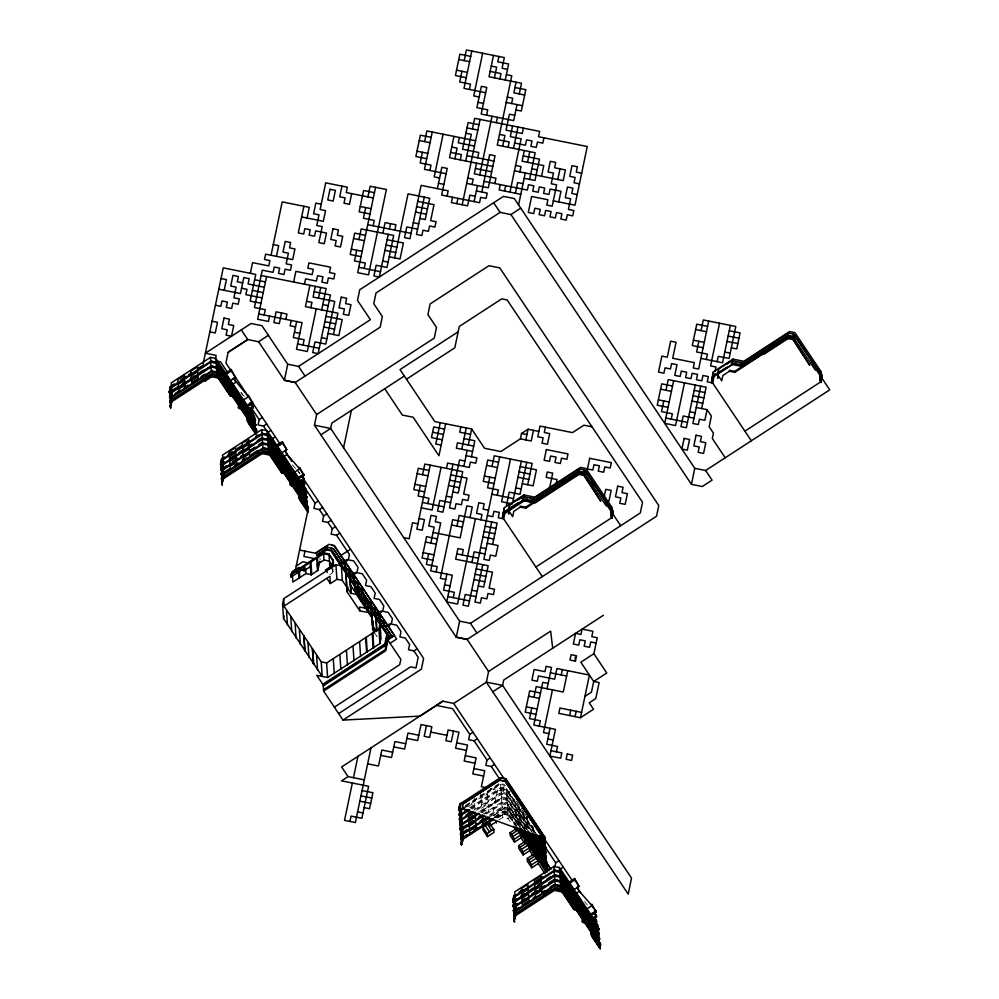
<?xml version="1.0" encoding="UTF-8"?>
<svg xmlns="http://www.w3.org/2000/svg" width="999" height="999" viewBox="0 0 999 999"><rect width="100%" height="100%" fill="white"/><g stroke="black" fill="none" stroke-linecap="round" stroke-linejoin="round"><path stroke-width="0.75" stroke-dasharray="5 3.75" d="M329.995 574.6L332.605 572.902L333.728 567.569M497.614 789.997L493.144 811.338L498.563 812.424M503.034 791.083L504.145 785.751L502.435 783.179M465.434 805.456L499.45 783.353M465.247 806.543L500.524 783.616L504.582 784.427M465.497 806.43L500.811 783.466L500.749 782.504M463.998 808.353L500.586 784.577L505.993 785.676M467.982 806.78L474.525 802.534L474.712 805.431M469.68 807.741L501.073 787.337L506.493 788.436L535.414 831.655M470.791 807.979L501.136 788.311L506.555 789.397L535.476 832.617M470.854 808.953L500.911 789.422L506.318 790.509L534.69 832.904M472.227 809.065L474.837 807.367L475.037 810.276L501.461 793.144L506.88 794.23L531.543 831.106M473.926 810.027L501.398 792.182L506.805 793.268L532.33 831.405M476.398 810.389L501.223 794.255L506.643 795.341L529.845 830.032M490.234 788.511L508.441 792.182L511.713 790.059M479.483 811.475L501.723 797.015L507.13 798.101L527.547 828.621M528.384 831.33L506.905 799.212L501.486 798.126L481.893 810.863L481.693 807.966L488.224 803.72L488.424 806.618M480.844 811.588L501.785 797.989L507.192 799.075L527.609 829.582M480.644 812.674L501.548 799.1L506.968 800.187L526.735 829.732M482.017 812.799L488.548 808.553L488.736 811.45M482.417 814.61L502.035 801.86L507.455 802.946L525.312 829.645M484.827 813.998L502.097 802.821L507.517 803.908L524.525 829.332M486.188 814.123L501.873 803.933L507.28 805.019L521.903 826.86M489.273 815.196L502.36 806.692L507.779 807.779L520.529 826.847M490.372 815.446L502.422 807.654L510.514 809.265L525.549 831.755M489.123 817.257L502.185 808.765L507.604 809.864L520.504 829.133M505.069 807.729L492.032 816.67L505.069 807.729L510.514 809.265M494.83 816.633L502.684 811.525L508.091 812.624L516.608 825.336M494.617 817.107L504.295 810.826L509.702 811.912L519.917 827.172M494.605 817.731L504.32 811.275L509.702 811.912M494.892 817.594L502.747 812.499L508.166 813.586L515.821 825.024M495.979 817.856L502.509 813.611L508.928 815.009L515.784 825.674M497.29 817.969L503.508 813.923L497.327 818.418M498.851 820.029L502.772 817.482L508.179 818.568L511.625 823.713M508.441 792.182L521.341 811.45L520.217 816.782L525.636 817.869L528.908 815.746M532.367 832.916L506.58 794.38L501.161 793.293L500.911 789.422M525.936 829.42L524.213 826.847L524.413 829.744L507.217 804.058L501.81 802.971L501.548 799.1M520.429 828.159L507.542 808.89L502.122 807.804L501.873 803.933M516.458 826.573L507.867 813.735L502.447 812.637L502.185 808.765M503.546 814.385L508.966 815.471M241.021 392.595L246.828 399.25M292.27 464.835L300.012 473.713M584.515 901.61L587.424 904.944M297.028 469.268L299.625 473.164M516.308 801.086L524.05 812.649M524.912 813.935L528.346 819.068M533.566 827.746L531.855 825.174L532.042 828.084M241.134 392.644L242.844 395.217M525.636 817.869L535.951 833.291M536.338 834.502L506.256 789.547L500.836 788.448L500.586 784.577M532.167 830.019L533.891 832.592M528.196 828.433L523.901 822.002L524.088 824.912M520.242 825.261L515.946 818.843L516.133 821.74M519.742 826.548L507.779 807.779M516.52 827.547L507.929 814.697L508.179 818.568M330.607 567.17L334.041 572.302L333.853 569.405M374.438 632.679L377.023 636.538L376.823 633.641M527.747 821.653L527.547 818.755L523.251 812.337L523.451 815.234M528.071 826.498L527.872 823.588L523.576 817.17L523.763 820.079M518.956 805.906L519.155 808.815M519.468 813.648L519.28 810.751L514.985 804.32L515.172 807.229M519.792 818.493L519.605 815.584L515.297 809.165L515.496 812.062M520.117 823.326L519.917 820.429L515.621 813.998L515.821 816.907M514.66 799.487L514.847 802.384M506.493 788.436L506.555 789.397M506.805 793.268L506.88 794.23M507.13 798.101L507.192 799.075M507.455 802.946L507.517 803.908M508.091 812.624L508.166 813.586M506.318 790.509L506.58 794.38M506.643 795.341L506.905 799.212M506.968 800.187L507.217 804.058M507.28 805.019L507.542 808.89M507.604 809.864L507.867 813.735M501.073 787.337L501.136 788.311M501.398 792.182L501.461 793.144M501.723 797.015L501.785 797.989M502.035 801.86L502.097 802.821M502.36 806.692L502.422 807.654M502.684 811.525L502.747 812.499M501.223 794.255L501.486 798.126M502.509 813.611L502.772 817.482M487.774 796.94L487.587 794.043L481.056 798.288L481.243 801.186M488.099 801.785L487.899 798.875L481.368 803.121L481.568 806.031M480.731 793.443L480.919 796.353M474.2 797.689L474.388 800.599M332.192 566.595L332.605 572.902M320.03 558.366L320.117 559.74"/><path stroke-width="1.5" d="M250.699 416.92L255.806 424.538L255.12 424.987L254.857 421.116L216.184 363.311L210.764 362.212L171.578 387.687L169.78 393.456L169.268 391.82L170.379 386.488L174.301 383.941M169.331 392.794L170.379 386.488M170.779 397.852L170.092 398.301L169.58 396.665L171.503 386.713L171.254 382.854L210.452 357.38L215.859 358.466L254.545 416.283L254.795 420.142L255.482 419.705L253.783 417.157M169.655 397.627L170.767 392.295L211.326 365.946M171.578 387.687L171.828 391.558L170.092 398.301M255.22 427.722L256.943 430.294L255.694 433.691L255.507 430.794L216.82 372.977L211.413 371.89L172.215 397.365L170.417 403.134L169.905 401.498L171.89 392.52L211.089 367.058L216.508 368.144L255.182 425.949L255.444 429.82L256.119 429.383L252.722 424.3M169.967 402.472L170.804 398.464M170.167 405.369L170.742 407.979L170.167 405.369L172.153 396.391L171.89 392.52M170.292 407.305L171.403 401.973L211.963 375.624L217.382 376.71L230.27 395.979L233.129 396.553M203.134 363.886L223.252 267.869L255.744 274.4L250.15 301.074L260.989 303.246M202.622 377.123L205.195 380.969L206.318 375.636L219.855 378.359M224.201 290.297L226.423 279.62L221.016 278.534M215.359 359.39L216.196 355.394L205.369 353.209L251.099 323.501L261.925 325.674L287.712 364.223L298.539 366.396L370.404 319.705L357.505 300.437L359.74 289.76L503.459 196.378L514.285 198.551L694.792 468.331L705.619 470.504L829.732 389.86L822.04 378.346M268.369 335.314L258.579 341.783L247.752 339.498L228.147 352.235L225.924 363.012L280.544 444.655M250.324 273.314L252.56 262.65L268.806 265.909L269.917 260.577L264.51 259.49L265.622 254.158L292.695 259.603L294.93 248.938L289.523 247.839L290.634 242.507L285.227 241.421L282.992 252.085L288.399 253.184L286.164 263.848L291.583 264.935L290.459 270.267L285.052 269.181L283.928 274.513L278.521 273.426L279.633 268.094L274.213 267.008L273.102 272.34L262.275 270.155L254.445 307.492L265.284 309.678L264.161 315.01M221.703 465.259L221.029 465.709L220.517 464.073L221.628 458.728L224.251 457.03M220.579 465.034L221.628 458.728M222.028 470.104L221.353 470.541L220.841 468.906L222.827 459.927L262.025 434.453L267.432 435.552L306.119 493.356L306.368 497.227L307.055 496.79L303.646 491.695M220.904 469.867L222.015 464.535L262.575 438.186L267.994 439.273M301.735 497.564L307.692 506.456L307.018 506.905L306.755 503.034L268.082 445.217L262.662 444.13L223.464 469.605L221.666 475.374L221.154 473.738L223.152 464.76L262.337 439.298L267.757 440.384L306.431 498.189L306.693 502.06L307.367 501.623L305.669 499.075M221.216 474.712L222.34 469.38M223.152 464.76L223.401 468.631L221.666 475.374M304.695 505.457L307.954 510.327L307.267 510.776L307.08 507.867L268.394 450.062L262.987 448.976L223.788 474.438L221.99 480.219L221.478 478.583L222.602 473.251L229.133 468.993M221.541 479.545L222.377 475.549M221.741 482.455L222.315 485.052L221.741 482.455L222.852 477.122L263.411 450.761L268.818 451.848L268.956 453.783L281.843 473.051L284.703 473.626M221.865 484.39L222.702 480.382M241.221 408.541L238.511 408.004L239.348 403.996M266.571 276.586L257.63 319.255L268.456 321.428L269.58 316.096M271.041 255.245L282.218 201.898L309.29 207.355L307.055 218.019M276.448 256.331L278.684 245.667L273.276 244.58M262.45 417.507L259.178 419.63L258.067 424.962L263.474 426.049L266.745 423.926M281.531 312.949L279.295 323.614L273.876 322.527L276.111 311.85L286.938 314.036L285.826 319.368M303.871 206.256L298.289 232.929L303.696 234.016L304.82 228.684L310.227 229.77L309.116 235.115L314.535 236.201L315.647 230.869L326.473 233.042L324.238 243.706L318.831 242.62L322.178 226.623L316.77 225.524L319.006 214.86L313.586 213.774L315.821 203.109L321.241 204.196M293.644 282.03L295.879 271.353L312.125 274.625L313.236 269.293L307.829 268.207L308.941 262.874L330.607 267.22L329.483 272.565L334.902 273.651L333.791 278.983L328.371 277.897L327.247 283.229L321.84 282.143L322.952 276.81L317.545 275.712L316.421 281.044L305.594 278.871L304.47 284.203M291.233 320.454L290.122 325.786L295.542 326.873M287.712 364.223L284.365 380.319L295.204 382.505L380.119 327.21L382.355 316.546L373.751 303.696L375.986 293.032L500.099 212.375L510.939 214.56L520.729 208.192M296.653 321.541L293.306 337.55L304.133 339.722L303.009 345.055M309.89 285.289L305.419 306.631L337.912 313.162L333.441 334.503M310.839 307.717L311.95 302.385L306.543 301.298M315.309 286.388L313.074 297.053L334.727 301.411L325.786 344.081L314.96 341.908L312.724 352.572L318.144 353.658L330.432 294.98L314.185 291.72M316.246 308.816L307.317 351.486L296.478 349.3L302.073 322.64L258.753 313.923M318.481 298.139L320.716 287.475M341.945 186.126L339.71 196.791L345.13 197.877L344.018 203.222L349.425 204.308L351.66 193.631M321.666 309.902L326.136 288.561L261.151 275.487M299.038 492.357L298.676 497.927L307.267 510.776M298.676 497.927L299.238 495.254M314.448 425.187L456.281 637.25L467.107 639.435L656.543 516.221L658.778 505.556L499.762 267.894L488.936 265.722L430.144 303.921L427.909 314.585L436.501 327.435L434.265 338.099L316.683 414.51L314.448 425.187L330.694 428.446L459.627 621.153L470.454 623.326L640.297 512.962L642.532 502.285L507.155 299.962L501.735 298.863L459.278 326.461L454.807 347.802L406.468 379.208M282.567 604.033L321.228 661.85L322.202 676.435L283.529 618.518L282.567 604.033L283.679 598.701L335.939 564.747L341.358 565.834L342.32 580.419L350.911 593.256L356.331 594.355L371.803 617.469M356.73 250.25L354.495 260.914L365.334 263.087L364.21 268.431M358.966 239.573L361.201 228.908L393.693 235.439L386.988 267.445L376.161 265.272L373.926 275.936L379.345 277.023L388.274 234.353M365.671 207.567L363.436 218.244L374.263 220.417L373.151 225.749M367.907 196.903L370.142 186.239L386.388 189.498L368.506 274.85L357.679 272.677L375.562 187.325M300.212 569.805L304.27 570.616L304.133 568.556L291.071 577.047L292.183 571.703L298.713 567.457L301.423 568.006M283.529 618.518L284.078 615.846M286.513 610.689L287.475 625.274M295.317 570.417L308.516 507.38L305.944 503.521M290.809 617.107L291.77 631.693M304.995 551.136L303.871 556.468L314.71 558.653L308.179 562.899L302.759 561.8L296.228 566.046M318.319 501.011L315.047 503.134L313.936 508.466L319.343 509.552L322.615 507.43M295.105 623.538L296.079 638.111M299.4 629.957L300.374 644.542M326.91 513.848L323.639 515.971L322.527 521.316L327.947 522.402L331.206 520.279M382.867 233.267L385.102 222.602L395.929 224.775L394.805 230.107M319.068 556.58L319.705 553.533L319.767 554.495M318.206 568.881L319.805 561.263M343.581 447.727L351.411 410.377M389.398 229.021L390.509 223.689M304.67 650.961L303.821 635.826L305.232 651.073L304.782 650.411M308.004 642.807L308.966 657.392M335.502 526.698L332.242 528.821L331.119 534.153L336.538 535.239L339.81 533.129M394.642 257.867L408.042 193.856L429.707 198.214L425.237 219.555L419.817 218.469M332.13 565.634L325.599 569.867L325.662 570.841L332.192 566.595L333.241 560.289L328.946 553.871L323.526 552.784L290.871 574L291.071 577.047M332.192 566.595L333.304 561.263L329.008 554.832L323.589 553.746L290.934 574.974M313.261 663.811L312.412 648.676L313.823 663.923L313.386 663.249M316.596 655.656L317.557 670.229M422.402 152.273L420.167 162.949L430.994 165.122L429.882 170.454M424.637 141.608L426.873 130.944L475.611 140.747M432.28 132.03L424.463 169.368L446.128 173.726M344.555 569.642L345.604 563.349L340.184 562.25L340.247 563.224L345.666 564.31L344.555 569.642L349.962 570.729L348.851 576.073L354.258 577.16L353.147 582.492L358.566 583.578L357.442 588.911L362.862 590.009L362.025 594.005M424.288 197.128L416.471 234.465L421.89 235.552L423.002 230.22L428.421 231.306L429.533 225.974L434.952 227.06L436.063 221.728L430.656 220.642L434.003 204.645L417.757 201.373M348.851 576.073L349.9 569.767L344.48 568.681M370.654 613.024L359.827 610.851L346.928 591.57L347.889 587M443.119 134.203L434.178 176.885L439.597 177.972M333.304 659.09L334.265 673.676M350.212 578.346L351.074 593.481L349.65 578.234L350.412 581.256M353.147 582.492L354.195 576.186L348.788 575.099M339.885 654.82L340.846 669.405M437.362 188.636L441.833 167.295L447.24 168.394L441.658 195.055L479.557 202.685L480.681 197.352L486.088 198.439L487.212 193.107L476.386 190.934M461.938 71.291L459.702 81.955L470.529 84.128L469.418 89.473M464.173 60.614L466.408 49.95L504.308 57.58L502.085 68.244L507.492 69.331M357.442 588.911L358.491 582.617L353.084 581.53M453.946 136.388L449.475 157.717L492.794 166.433M471.828 51.036L463.998 88.374L485.664 92.732M346.453 650.549L347.427 665.122M358.766 591.858L358.316 591.196L359.041 596.003L358.878 591.308M361.675 594.368L362.799 589.035L357.38 587.949M447.065 196.154L448.189 190.821L421.116 185.364L409.94 238.711L404.52 237.625L406.755 226.96L417.594 229.133M454.895 158.816L457.13 148.139L451.71 147.053M459.365 137.475L458.241 142.807L474.488 146.079M353.034 646.266L354.008 660.851M362.887 601.748L362.612 597.614L363.461 601.86M364.46 597.09L364.011 596.415M452.485 197.24L451.373 202.572L467.607 205.844L469.842 195.167L475.262 196.266M460.302 159.902L461.426 154.57L450.599 152.385M482.654 53.222L473.713 95.892L479.133 96.978M367.482 604.158L367.894 610.352M359.615 641.995L360.577 656.58M367.969 605.844L368.531 603.171L359.94 590.334L355.869 589.51M369.193 607.817L368.444 604.907L372.964 611.663L371.853 617.007L367.557 610.576L368.531 603.171M370.267 607.217L375.686 608.304L374.575 613.636L379.982 614.735L378.871 620.067L384.278 621.153L383.229 627.459L384.34 622.127L378.933 621.028L380.045 615.696L374.637 614.61L375.749 609.278L370.342 608.191L371.391 601.885L365.971 600.799M370.342 608.191L371.391 601.885M369.455 613.96L368.818 610.489M456.78 203.659L457.904 198.326M465.721 160.989L471.303 134.316L465.896 133.229M472.427 128.983L474.662 118.319L539.647 131.381L538.523 136.726L587.262 146.528L574.974 205.195L553.309 200.836M372.565 620.729L372.739 625.661L371.316 610.401L372.402 625.374L375.849 630.519M372.402 625.374L373.239 621.378M367.157 652.297L366.308 637.162L365.622 637.612L366.596 652.185L367.282 651.748M462.2 204.758L480.069 119.405M493.481 55.395L489.011 76.736L521.503 83.267L519.268 93.931M376.211 616.982L376.973 630.669M373.738 648.026L372.889 632.891L372.202 633.329L373.164 647.914L373.851 647.464M379.882 643.556L378.921 628.983L380.032 623.638L381.006 638.224L379.882 643.556L327.61 677.522L316.795 675.349L322.789 684.303L384.852 643.98L386.85 634.315L372.24 612.487M472.077 184.503L473.201 179.171L467.782 178.084M476.548 163.162L474.313 173.838L495.979 178.197L494.855 183.529M477.672 157.83L478.783 152.497L462.537 149.238L468.131 122.565L478.958 124.738M486.613 115.16L487.724 109.828L476.898 107.642L481.368 86.314L486.775 87.4L481.193 114.073L513.686 120.604L517.032 104.608M494.43 77.822L496.665 67.158L491.246 66.059M498.901 56.481L497.777 61.813L508.616 63.998L505.257 79.995M352.36 783.016L344.53 820.354L355.369 822.539L371.004 747.851M353.471 777.684L357.942 756.343M474.15 201.598L477.497 185.589M479.732 174.925L492.02 116.246M499.85 78.909L500.961 73.576L490.134 71.404M323.551 689.71L385.614 649.387L385.289 644.542L387.525 633.878L387.937 640.084L385.701 650.749L323.651 691.083L342.994 720.092L420.005 716.121L442.869 701.161L453.696 703.446L486.363 682.217L488.586 671.453L550.649 631.118L552.709 648.214M385.614 649.387L387.849 638.711L390.022 637.3L367.794 604.07M349.95 821.44L351.061 816.108L361.9 818.293L368.606 786.288L341.521 780.843L348.064 776.598L364.298 779.857M420.342 485.389L418.106 496.066L428.933 498.239L427.822 503.571M422.577 474.725L424.812 464.06L462.712 471.678L458.241 493.019L452.834 491.933M481.793 192.02L489.622 154.683L495.029 155.769L488.324 187.775L466.67 183.416M496.316 122.677L497.44 117.345M430.232 465.147L416.82 529.158L422.227 530.244L424.463 519.58L419.056 518.493M440.247 422.689L435.776 444.031L441.196 445.117M502.684 146.191L504.92 135.514L499.5 134.428M511.625 103.509L512.737 98.177L507.317 97.09M516.083 82.18L513.861 92.845L524.687 95.03M445.666 423.776L438.961 455.781L413.174 417.245L402.347 415.072L384.727 388.736M441.058 467.32L432.117 510.002L421.291 507.817M500.274 184.615L499.163 189.947L520.816 194.305M508.091 147.278L509.215 141.945L498.389 139.76M512.562 125.936L510.327 136.613L521.166 138.786L509.989 192.133M428.596 553.758L426.361 564.435L437.187 566.608L436.076 571.94M430.831 543.094L434.178 527.085L428.771 525.998L431.006 515.334L436.413 516.421L435.302 521.753L440.709 522.839L430.656 570.854L452.322 575.212L446.728 601.885L457.554 604.058L475.437 518.706M446.466 468.419L447.589 463.086L469.243 467.432L470.367 462.1L475.786 463.186L476.898 457.854L466.071 455.681M504.57 191.034L505.694 185.702M513.511 148.364L517.981 127.035M453.009 464.173L442.944 512.175L437.537 511.088L439.772 500.424L450.599 502.597M460.826 426.835L459.702 432.167L470.541 434.34M523.401 128.122L522.277 133.454L506.031 130.182L509.39 114.186L514.797 115.272M461.775 449.25L466.246 427.922M515.409 193.219L517.632 182.555L523.051 183.641M519.867 171.878L520.991 166.546L515.571 165.459M524.338 150.549L522.102 161.214L543.768 165.572L541.533 176.236M463.836 466.346L467.182 450.349M468.306 445.017L471.653 429.008L434.827 421.603L400.025 369.58L458.154 331.793M518.581 204.97L525.287 172.964M527.522 162.3L529.757 151.636M446.903 574.125L443.556 590.122L454.383 592.295L453.259 597.639M456.955 526.111L459.19 515.447L497.102 523.064L492.632 544.405M471.478 456.768L474.837 440.771L464.011 438.586M529.582 179.395L535.177 152.722L497.265 145.105L511.788 75.749L506.381 74.663M543.943 137.812L542.819 143.144L537.412 142.058L536.288 147.39L530.869 146.304L531.992 140.971L526.573 139.872L525.462 145.205L514.635 143.032M426.448 725.649L424.213 736.325L429.632 737.412L431.868 726.748L421.029 724.562L417.682 740.571L406.855 738.386M462.2 554.957L463.324 549.625L457.904 548.538L455.669 559.203L488.161 565.746L483.691 587.075L478.271 585.988M470.017 517.619L472.252 506.955L466.845 505.869L460.139 537.874L433.067 532.43M456.281 637.25L459.627 621.153M471.915 562.474L474.15 551.81L484.977 553.983M480.856 519.805L481.968 514.473L476.56 513.374L478.796 502.709L484.203 503.796L483.091 509.128L488.499 510.227M489.797 477.122L487.562 487.799L498.389 489.972L497.265 495.304M492.032 466.458L494.255 455.794L532.167 463.411L527.697 484.752M499.675 456.88L468.394 606.231L462.974 605.144L465.209 594.48L476.036 596.653M557.779 179.508L560.014 168.831M482.742 564.647L474.925 601.997L480.344 603.084L481.456 597.752L486.875 598.838L487.987 593.506L493.406 594.592L494.517 589.26L489.11 588.161L492.457 572.165L476.211 568.893M491.683 521.977L483.866 559.315L489.273 560.402L490.397 555.069L495.804 556.168L498.039 545.491L487.212 543.319M558.728 201.935L560.963 191.259L550.124 189.086L549.013 194.418L543.593 193.331L544.717 187.999L539.298 186.9L538.186 192.245L532.767 191.146L533.878 185.814L528.471 184.728L527.347 190.06L484.028 181.343M453.521 731.106L451.286 741.77L445.879 740.684L448.101 730.007L458.941 732.192L455.581 748.189L466.421 750.374M510.501 459.053L501.573 501.735L512.4 503.908M503.496 511.326L502.497 518.593L504.358 507.679L523.963 494.955L534.79 497.127L580.519 467.407L585.926 468.506L611.713 507.042L610.864 516.246L611.987 516.471L612.112 518.406L613.099 511.138L610.526 507.28M502.372 516.658L503.496 516.883L504.358 507.679M542.307 576.635L503.633 518.818L505.307 510.826M506.418 505.494L509.215 492.157L520.042 494.33L526.748 462.325M471.653 429.008L484.552 448.276L500.799 451.548L520.392 438.811L521.503 433.479L528.046 429.233L538.873 431.406M508.404 510.239L509.515 504.907L522.589 496.416L533.416 498.588L579.145 468.881L584.552 469.967L606.043 502.085L606.306 505.956L584.815 473.838L584.552 469.967L584.09 472.19L578.671 471.103L532.954 500.811L522.115 498.638L522.589 496.416L522.839 500.287L509.777 508.778L508.666 514.11L508.404 510.239L512.699 516.658L513.823 511.326L520.354 507.08L525.761 508.166L581.131 472.102M512.674 502.572L521.341 461.238M525.811 439.897L528.046 429.233M473.039 732.242L469.767 734.365L468.656 739.697L474.063 740.796L477.335 738.673M533.454 430.319L531.218 440.984L520.392 438.811M523.488 497.177L523.963 494.955L524.025 495.916L517.494 500.162M463.998 808.353L461.388 810.052L459.59 815.833L459.952 810.551L459.265 810.988L458.753 809.352L459.877 804.02L500.437 777.672L505.844 778.758L544.979 837.237L544.617 842.519L545.292 842.07L543.593 839.535M458.828 810.326L459.877 804.02M459.89 809.577L460.939 803.283L459.265 810.988M459.59 815.833L459.915 810.189M459.14 815.159L460.264 809.827M479.333 813.523L462.35 824.562L460.551 830.344L460.589 820.229L459.915 820.666L459.403 819.03L460.239 815.034M460.214 814.422L461.326 809.09M459.465 819.992L460.589 814.66L468.431 809.565M462.287 808.328L542.882 837.799L505.082 781.118L499.675 780.032L463.199 803.733L462.087 809.265L459.827 808.616M459.915 820.666L461.65 813.923L461.388 810.052M460.239 825.499L459.727 823.863L461.713 814.884L469.555 809.802M459.79 824.837L460.901 819.505L472.677 811.85M460.851 824.1L461.713 814.884M460.551 830.344L460.039 828.708L462.038 819.729L473.788 812.087M460.114 829.669L461.226 824.337M461.176 828.933L462.038 819.729M483.578 815.821L462.674 829.407L460.876 835.176L461.201 829.545M545.404 427.16L544.28 432.505L549.7 433.591L547.464 444.255L542.045 443.169L543.169 437.837L537.749 436.75L539.984 426.073L572.477 432.617L583.916 425.187L592.032 426.81M460.427 834.515L461.263 830.506M493.369 819.555L463.324 839.085L461.526 844.854L461.875 839.572L461.201 840.022L460.689 838.386L461.526 834.377M460.876 835.176L462.612 828.433L462.35 824.562M460.751 839.347L461.863 834.015L488.036 817.007M461.201 840.022L462.937 833.278L462.674 829.407M461.526 844.854L461.014 843.218L462.999 834.24L489.123 817.257M461.076 844.192L462.187 838.848M462.137 843.443L462.999 834.24M490.222 757.941L486.963 760.064L485.839 765.396L491.258 766.483L494.517 764.36M549.675 487.587L552.709 473.101L547.29 472.015L546.178 477.347L557.005 479.532L555.731 485.626M531.743 707.916L529.507 718.593L540.334 720.766L539.223 726.098M533.978 697.252L536.213 686.588L563.286 692.032L567.757 670.691M547.04 688.761L551.51 667.419L546.091 666.333L544.979 671.665L534.14 669.492L531.905 680.157L537.325 681.256L538.449 675.911L554.695 679.183L556.918 668.518L589.41 675.049L580.469 717.719L558.816 713.361L559.927 708.029L581.593 712.387M552.459 689.847L543.518 732.529L548.926 733.616M512.824 901.822L513.873 895.516L512.824 901.822L513.948 902.047M550.049 728.283L546.69 744.28L557.529 746.465L556.406 751.797M561.226 674.937L562.337 669.605M595.367 932.055L599.612 938.411L598.938 938.848L598.676 934.977L560.002 877.172L554.582 876.086L515.397 901.548L513.598 907.329L513.086 905.693L514.198 900.361L516.82 898.65M513.149 906.655L515.072 896.715L554.27 871.24L559.677 872.327L598.364 930.144L598.613 934.015L599.3 933.566L597.602 931.031M514.597 911.725L513.911 912.162L513.399 910.526L515.322 900.586L515.072 896.715M513.474 911.5L514.585 906.155L555.144 879.807L560.551 880.893M598.563 944.679L600.199 947.114L599.512 947.551L599.325 944.654L560.639 886.85L555.232 885.751L516.033 911.225L514.235 917.007L513.723 915.371L515.709 906.393L554.907 880.918L560.327 882.005L599 939.822L599.263 943.693L599.937 943.243L597.39 939.435M513.786 916.333L514.91 911.001L555.456 884.639L559.527 885.464M513.986 919.23L514.56 921.84L513.986 919.23L515.971 910.264L515.709 906.393M514.11 921.165L515.222 915.833L555.781 889.485L561.201 890.571L574.088 909.839L576.947 910.414M604.07 497.327L605.744 489.335L611.163 490.422L608.928 501.086L606.218 500.549M575.399 661.113L576.523 655.781L571.103 654.695L569.992 660.027L575.399 661.113L575.149 657.242M611.713 507.042L610.864 516.246M544.23 836.712L543.181 843.006L544.23 836.712L542.869 837.587M569.642 715.546L570.766 710.214M611.55 515.509L610.988 518.181L535.864 566.995M611.987 516.471L613.099 511.138M575.062 716.633L576.173 711.3M580.469 717.719L593.543 709.228L589.248 702.809L595.779 698.563L599.125 682.567L593.706 681.468L580.819 662.2L593.881 653.708L597.24 637.712L591.82 636.625L592.931 631.293L582.105 629.108L580.993 634.44L575.574 633.354L573.339 644.018L578.758 645.117L579.87 639.772L585.289 640.871L584.165 646.203L589.585 647.29L590.709 641.957L596.116 643.044M554.882 866.832L555.719 862.836L558.99 860.713M663.761 400.936L661.525 411.613L672.352 413.786L671.241 419.118M665.996 390.272L668.231 379.608L706.131 387.225L701.66 408.566M673.651 380.694L664.71 423.364L675.536 425.549L684.477 382.867M698.825 341.283L696.59 351.96L707.429 354.133L706.305 359.465M701.061 330.619L703.296 319.955L735.788 326.486L729.083 358.491L718.256 356.318L717.132 361.65M585.027 922.414L582.33 921.865L582.879 919.192M695.304 385.052L686.363 427.722L680.956 426.635L683.191 415.971L694.018 418.144M708.716 321.041L698.663 369.043L693.244 367.957L694.355 362.625L672.702 358.266L676.048 342.27L670.641 341.171L667.282 357.18L661.875 356.094L658.516 372.09L663.935 373.176L665.047 367.844L670.466 368.931L671.578 363.599L676.997 364.697L674.762 375.362L680.182 376.448L681.293 371.116L686.713 372.202L685.589 377.535L691.008 378.633L692.12 373.289L697.539 374.388L696.428 379.72L701.835 380.806L702.959 375.474L708.366 376.561L707.255 381.893L712.662 382.979L751.348 440.796M700.724 386.138L692.894 423.476L698.313 424.563L699.437 419.23L704.844 420.329L707.08 409.652L696.253 407.48M719.542 323.214L710.601 365.896L716.021 366.983L715.059 371.553M714.997 373.888L712.524 375.487L711.538 382.754L713.398 371.84L732.991 359.116L743.83 361.288L789.56 331.568L794.967 332.667L820.753 371.203L819.892 380.407L821.028 380.631L821.153 382.567L822.14 375.299L820.416 372.727M711.413 380.819L712.537 381.044L713.398 371.84M705.619 470.504L712.062 480.144L702.272 486.513L691.433 484.328L694.792 468.331M712.662 382.979L714.422 374.6M718.556 369.068L717.694 378.271L718.556 369.068L731.618 360.577L742.457 362.749L788.174 333.042L793.593 334.128L821.016 375.075M599.875 948.376L600.761 944.155L599.05 941.595M730.369 325.399L722.552 362.737L700.886 358.379M732.529 361.338L732.991 359.116L733.066 360.077M820.753 371.203L819.892 380.407M820.579 379.67L820.029 382.342L744.904 431.156M821.028 380.631L822.14 375.299M488.411 823.538L489.485 822.589L482.979 827.309L487.275 833.74L487.475 836.638L494.006 832.392L493.806 829.495L489.51 823.064L487.3 824L491.595 830.419L493.806 829.495M487.275 833.74L491.595 830.419M180.844 379.695L186.076 376.286M188.699 374.588L191.308 372.889M197.852 368.643L203.084 365.234M170.442 387.462L211.001 361.101L215.06 361.925M228.159 352.335L247.752 339.598L241.296 329.87M170.704 391.333L177.248 387.075M182.48 383.678L185.09 381.98M190.322 378.571L194.256 376.024M199.488 372.627L203.409 370.08M169.78 393.456L170.392 392.058M171.828 391.558L211.026 366.084L216.446 367.17L255.12 424.987M174.95 393.618L180.182 390.222M184.103 387.662L188.037 385.114M191.958 382.567L197.19 379.17M201.111 376.611L205.032 374.063M171.091 397.14L211.638 370.779L211.576 369.817M171.279 400.037L211.838 373.688L217.258 374.775M170.417 403.134L171.029 401.723M205.195 380.969L211.738 376.735M170.617 406.044L172.415 400.262L211.601 374.8L217.02 375.886L229.907 395.154L232.617 395.704M225.924 372.889L231.156 369.493L235.539 377.36L229.008 381.606L228.821 378.708L224.525 372.277L224.713 375.187M226.024 374.338L231.244 370.941L231.156 369.493M231.943 384.752L235.864 382.205L234.053 378.184M243.207 400.025L248.439 396.628L248.339 395.179L252.735 403.059L247.515 406.456M246.104 405.844L252.635 401.61M249.038 408.991L252.959 406.443L250.387 402.585M252.959 406.443L253.059 407.892L246.528 412.137L246.328 409.24L242.033 402.809L242.233 405.719L229.658 391.283L229.458 388.386L225.162 381.955L225.362 384.865M250.674 412.974L253.284 411.276L251.561 408.716M254.857 421.116L255.482 419.705M255.182 425.949L255.806 424.538M255.507 430.794L256.119 429.383M305.032 489.41L306.73 491.945L306.044 492.395L305.794 488.523L267.108 430.706L261.701 429.62L222.502 455.094L222.765 458.966L221.029 465.709M228.172 454.483L232.093 451.935M237.337 448.526L241.258 445.979M246.491 442.582L249.101 440.884M255.644 436.625L258.266 434.927M221.703 459.702L262.25 433.341L267.67 434.44L306.793 492.919L306.119 493.356M271.041 430.344L267.769 432.467L263.474 426.049M221.953 463.573L224.575 461.875M229.807 458.466L235.04 455.069M238.961 452.522L244.193 449.113M248.114 446.565L252.048 444.018M257.28 440.621L261.201 438.062M222.278 468.406L226.199 465.859M232.742 461.613L237.974 458.204M240.597 456.506L243.207 454.807M249.75 450.561L254.982 447.152M258.903 444.605L261.526 442.907M221.353 470.541L223.077 463.798L222.827 459.927M223.401 468.631L262.899 443.019L266.958 443.843M275.337 436.775L272.078 438.898L273.788 441.471M234.365 465.596L238.299 463.049M242.22 460.489L246.141 457.942M251.373 454.545L257.917 450.287M222.665 474.213L263.212 447.864M221.99 480.219L223.726 473.476L223.464 469.605M222.977 479.058L263.536 452.697L268.956 453.783M276.373 445.317L279.633 443.194M275.874 445.979L282.405 441.733L286.8 449.6L280.269 453.846L280.07 450.949L275.774 444.518L275.961 447.427M277.272 446.578L282.492 443.181L282.405 441.733M222.19 483.116L223.976 477.347L263.174 451.873L268.594 452.959L281.481 472.227L284.191 472.777M404.32 375.999L331.805 423.114L330.694 428.446L320.891 434.815M283.204 456.993L287.113 454.445L285.302 450.424M294.468 472.265L299.688 468.868L299.588 467.42L303.983 475.299L297.452 479.545L297.265 476.635L292.969 470.217L293.157 473.114L280.582 458.691L280.394 455.781L276.099 449.363L276.286 452.26M297.352 478.096L303.896 473.851M300.287 481.231L304.208 478.683L302.497 476.111M301.698 481.83L304.308 480.132L304.208 478.683M303.246 483.154L305.419 481.73M301.923 485.214L304.533 483.516L301.96 479.67M306.431 498.189L307.055 496.79M306.755 503.034L307.367 501.623M307.08 507.867L307.692 506.456M318.406 557.167L315.796 552.859L328.858 544.368L334.278 545.454L394.443 635.389L387.937 640.084L400.836 659.352L399.712 664.685L334.39 707.142M327.585 545.679L315.821 553.309L299.575 550.049M328.084 547.464L317.22 554.994L328.084 547.464L333.504 548.563L392.257 636.8L394.443 635.389M354.183 585.501L330.981 550.824L326.685 549.949L320.155 554.195M301.473 567.832L305.394 565.284M304.27 570.616L310.801 566.371L311.351 574.65L305.944 573.563L292.869 582.055L292.42 575.162M311.351 574.65L317.882 570.404L317.47 564.198L324.013 560.052L329.433 561.151L332.867 566.283M340.746 555.544L350.549 549.175M345.042 561.975L347.227 560.551L347.165 559.59L342.744 561.513L342.844 562.937L345.017 561.513L387.162 624.924M284.166 606.006L329.895 576.298L330.369 583.566L336.9 579.32L342.32 580.419M351.436 575.774L355.819 573.401L355.756 572.439L351.336 574.35L351.436 575.774L345.417 566.783M726.523 364.323L729.145 362.625M504.62 511.55L517.682 503.059M713.661 375.711L726.723 367.22M718.818 372.939L731.88 364.448L742.707 366.621L788.436 336.913L793.855 337.999L815.334 370.117L815.084 366.246M503.621 513.261L524.575 499.637M712.662 377.422L733.616 363.798M504.745 513.486L524.35 500.749L535.177 502.934L580.906 473.214L586.313 474.313M790.172 336.263L734.802 372.327L729.382 371.241L722.851 375.487L721.74 380.819L717.444 374.4M560.988 481.118L564.897 478.571M753.034 356.318L755.644 354.62M770.017 345.279L773.938 342.732M757.155 356.668L759.764 354.97M774.138 345.629L776.747 343.931M520.354 507.08L520.292 506.118L525.699 507.205L577.959 473.239L583.379 474.338L600.636 500.998L583.379 474.338M729.382 371.241L729.32 370.279L734.74 371.366L787 337.4L792.407 338.499L809.665 365.159L792.407 338.499M522.839 500.287L533.678 502.46L579.395 472.752L584.815 473.838M763.81 354.358L789.934 337.375M377.222 614.323L381.606 611.937L381.543 610.976L377.123 612.899L377.222 614.323L358.316 586.051M321.228 661.85L326.648 662.949L378.921 628.983M392.257 636.8L385.814 627.16L387.999 625.749L396.615 639.048L390.085 643.294M388.024 626.211L390.197 624.787L390.134 623.826L385.726 625.736L385.814 627.16M367.819 604.52L390.06 637.762L392.232 636.338M323.651 691.083L323.239 684.877L385.289 644.542M323.301 685.838L385.352 645.516L387.587 634.852L333.391 553.846M336.538 535.239L349.425 554.52L348.314 559.852L353.733 560.938L358.029 567.357L356.905 572.702L362.325 573.788L366.621 580.207L365.509 585.539L370.916 586.638L375.212 593.056L374.101 598.389L379.52 599.475L383.816 605.906L382.692 611.238L388.112 612.325L392.407 618.743L391.296 624.088L396.703 625.174L400.999 631.593L399.887 636.925L405.307 638.024L409.602 644.442L408.479 649.775L413.898 650.861L417.157 648.738M338.686 713.561L410.539 666.87L415.959 667.956L418.194 657.292L413.898 650.861M342.994 720.092L421.378 669.143L423.613 658.378L301.735 476.286M442.869 701.161L341.608 766.957L348.064 776.598M603.371 615.297L503.721 680.044L502.597 685.389L492.807 691.745M584.939 696.39L591.483 692.145L593.706 681.468L606.78 672.989L593.881 653.708M474.063 795.753L479.57 792.232M483.216 789.809L487.137 787.262M491.058 784.715L496.565 781.181M542.882 837.799L505.094 781.318L499.687 780.231L463.199 803.733M461.575 808.978L464.185 807.279M464.448 811.151L467.057 809.44M466.071 815.134L469.992 812.587M467.707 819.118L472.939 815.721M462.287 823.601L477.972 813.411M462.537 823.488L478.234 813.286M461.488 828.208L466.72 824.812M469.33 823.114L473.251 820.554M478.496 817.157L481.106 815.459M461.55 829.182L482.48 815.571M484.952 815.933L482.342 817.632L482.529 820.541M463.111 832.192L467.033 829.645M480.119 821.141L484.04 818.593M464.747 836.188L467.357 834.49M473.901 830.231L477.822 827.684M481.743 825.137L486.988 821.727M463.249 838.111L493.306 818.581M463.499 837.999L493.593 818.443M489.71 825.973L496.241 821.727L496.328 823.089M514.547 842.082L510.252 835.664L510.052 832.754L516.583 828.508L520.879 834.939L514.348 839.185L514.547 842.082L521.078 837.836L520.816 833.965M510.052 832.754L511.451 834.415L517.981 830.169L516.558 828.034L517.282 829.345M514.348 839.185L512.887 836.55L519.418 832.317L520.854 834.452L520.154 833.628M529.42 846.815L529.67 850.686L523.139 854.932L518.843 848.513L518.656 845.604L525.187 841.358L525.124 840.396M518.656 845.604L520.054 847.264L526.585 843.019L525.149 840.871L525.886 842.182M523.139 854.932L522.952 852.022L521.478 849.4L528.021 845.154L529.445 847.302L528.746 846.465M544.979 837.237L544.293 837.674L526.248 810.701M522.952 852.022L529.482 847.776L525.187 841.358M540.509 839.285L545.616 846.915L544.942 847.352L545.292 842.07M531.73 867.781L527.435 861.35L527.247 858.453L533.778 854.207L538.074 860.626L531.543 864.872L531.73 867.781L538.274 863.536L538.011 859.664M544.243 849.2L545.941 851.747L545.254 852.184L545.616 846.915M527.247 858.453L528.646 860.114L535.177 855.868L533.741 853.72L534.477 855.032M531.543 864.872L530.082 862.249L536.613 858.004L538.049 860.151L537.337 859.315M544.555 854.045L546.253 856.58L545.579 857.03L545.941 851.747M541.483 853.795L546.578 861.425L545.904 861.862L546.253 856.58M543.493 861.175L546.903 866.258L546.216 866.707L546.578 861.425M545.516 868.556L547.227 871.103L546.54 871.54L546.903 866.258M595.579 923.65L598.975 928.733L598.301 929.17L598.039 925.299L559.353 867.494L553.946 866.408L514.747 891.87L515.009 895.741L513.274 902.484M519.105 892.119L523.039 889.572M536.113 881.068L542.657 876.81M513.948 896.49L554.495 870.129L559.915 871.215L595.641 924.612M563.286 867.132L560.014 869.255L568.618 882.105M520.741 896.103L524.662 893.556M529.895 890.159L533.828 887.599M537.749 885.052L541.67 882.504M546.903 879.108L550.836 876.548M515.322 900.586L554.52 875.112L559.939 876.198L598.613 934.015M515.571 900.474L554.82 874.974L560.239 876.061L574.7 897.664M514.522 905.194L517.132 903.496M522.365 900.087L524.987 898.388M531.53 894.142L536.763 890.746M539.373 889.035L544.605 885.638M548.538 883.091L553.771 879.694M513.598 907.329L514.21 905.918M514.847 910.027L518.768 907.479M524 904.083L527.922 901.535M533.154 898.126L535.776 896.428M542.32 892.182L544.93 890.484M550.162 887.075L554.095 884.527M513.911 912.162L515.646 905.419L515.397 901.548M543.606 893.755L550.137 889.51L563.136 892.119M515.097 913.898L555.656 887.549L561.063 888.635M514.235 917.007L514.847 915.596M568.119 882.754L574.65 878.508L579.045 886.388L573.813 889.784M574.65 878.508L574.75 879.969L568.206 884.215L568.019 881.305L572.315 887.736L572.514 890.633M514.435 919.904L516.233 914.122L555.419 888.66L560.839 889.747L573.726 909.015L576.435 909.565M575.449 893.768L579.358 891.22L577.547 887.212M568.531 889.048L568.344 886.15L572.639 892.569L572.827 895.466L585.402 909.902L591.932 905.656L591.833 904.207L596.228 912.087L591.008 915.484M589.597 914.872L596.141 910.626M592.532 918.019L596.453 915.471L594.742 912.899M596.453 915.471L596.553 916.92L590.022 921.165L589.835 918.256L585.526 911.837L585.726 914.747L573.151 900.311L572.964 897.402L568.656 890.983L568.856 893.88M598.364 930.144L598.975 928.733M598.676 934.977L599.3 933.566M599 939.822L599.612 938.411M599.325 944.654L599.937 943.243M317.47 564.198L318.157 563.861M484.053 826.36L482.942 826.822L485.127 825.411L489.423 831.842M470.704 56.369L459.877 54.196L455.407 75.537L466.233 77.71M458.753 59.528L469.592 61.713M456.518 70.192L467.357 72.378M514.972 87.512L525.799 89.685L521.328 111.026L515.921 109.94M506.206 102.422L522.452 105.694M478.009 102.31L483.429 103.409M467.008 127.897L477.847 130.07M431.168 137.363L420.342 135.19L415.871 156.518L426.698 158.704M523.226 155.881L539.472 159.141L535.002 180.482L524.175 178.309M419.218 140.522L430.057 142.695M581.668 173.189L576.261 172.103L577.372 166.771L571.965 165.684L569.73 176.348L575.137 177.435L574.025 182.767L579.432 183.866M466.845 155.657L493.918 161.101M531.818 168.731L537.237 169.818M416.983 151.186L427.822 153.371M514.46 170.792L563.199 180.594L565.422 169.93L554.595 167.745L555.719 162.412L550.299 161.326L548.064 171.99L553.483 173.077L551.248 183.754L556.655 184.84L552.197 206.181L546.778 205.082L547.889 199.75L531.643 196.491L528.296 212.487L533.716 213.574L534.827 208.242L540.247 209.328L539.123 214.66L544.542 215.759L545.654 210.427L551.073 211.513L549.962 216.845L555.369 217.932L556.493 212.6L561.9 213.686L560.789 219.018L566.196 220.117L567.32 214.773L572.739 215.871L573.851 210.527L568.431 209.44L570.666 198.776L565.259 197.69L567.494 187.013L572.902 188.112L571.79 193.444L577.197 194.53M475.437 168.506L491.683 171.766M438.474 183.304L443.893 184.39M374.438 192.657L363.611 190.484L359.141 211.813L369.967 213.998M373.326 197.989L346.241 192.545L347.365 187.213L325.699 182.854L320.117 209.528L325.537 210.614L323.301 221.291L301.636 216.933M416.645 206.706L427.472 208.891M415.522 212.038L426.361 214.223M360.252 206.481L371.091 208.666M413.286 222.715L418.706 223.801M367.732 224.663L411.051 233.379M365.497 235.327L354.67 233.154L350.199 254.495L361.026 256.668M387.162 239.685L403.409 242.957L400.05 258.953L389.223 256.78M353.559 238.486L364.385 240.672M386.039 245.017L396.878 247.203M384.927 250.362L395.754 252.535M351.323 249.151L362.15 251.336M791.295 337.65L795.354 338.474M792.482 339.46L787.062 338.374L787 337.4M382.692 261.026L388.112 262.113M707.592 326.373L696.765 324.2L692.295 345.529L703.121 347.714M729.258 330.731L740.084 332.904L736.738 348.913L731.318 347.827M695.654 329.533L706.48 331.705M728.134 336.064L738.973 338.249M358.791 267.332L380.457 271.691M727.022 341.396L737.849 343.581M693.418 340.197L704.245 342.382M724.787 352.073L730.207 353.159M733.89 361.601L736.588 362.15M739.297 362.699L742.007 363.236M254.62 279.732L265.447 281.918M242.67 282.892L237.263 281.805L238.374 276.473L232.967 275.387L230.732 286.051L236.139 287.138L233.903 297.802L239.323 298.901L238.199 304.233L232.792 303.147L231.668 308.479L226.261 307.38L227.372 302.048L221.965 300.961L220.841 306.293L215.422 305.207M264.335 287.25L248.089 283.978L249.201 278.646L243.793 277.56L240.434 293.556L218.781 289.211M241.558 288.224L246.978 289.31L245.854 294.655L262.1 297.914M252.385 290.409L263.212 292.582M322.777 304.57L328.196 305.657M325.961 316.321L342.207 319.593L338.861 335.589L328.022 333.416M672.527 386.026L661.7 383.853L657.23 405.182L668.056 407.367M694.193 390.384L705.019 392.557M324.85 321.653L335.676 323.838M660.576 389.185L671.415 391.358M693.069 395.716L703.895 397.902M323.726 326.985L334.553 329.171M691.957 401.049L702.784 403.234M658.341 399.85L669.18 402.035M294.418 332.217L299.837 333.304M321.491 337.662L326.91 338.748M689.722 411.725L695.129 412.812M212.075 321.203L217.495 322.302L215.26 332.967L209.84 331.88M297.602 343.968L319.255 348.326M665.821 418.032L687.487 422.39M216.433 361.001L220.504 361.813L227.372 372.09M254.795 420.142L216.121 362.337L210.702 361.251L210.452 357.38M212.675 366.221L216.733 367.033L255.869 425.512M245.979 415.097L217.058 371.865L211.351 370.929L211.089 367.058M521.503 433.479L526.923 434.565M444.543 429.12L433.716 426.935L431.481 437.599L442.307 439.785M432.592 432.267L443.431 434.453M473.713 446.103L457.467 442.832L456.356 448.164L472.602 451.436M583.441 475.299L578.021 474.213L577.959 473.239M239.997 409.053L242.108 409.478M498.563 462.212L487.724 460.039L483.254 481.368L494.093 483.553M520.217 466.57L536.463 469.842L533.116 485.839L522.277 483.666M464.947 461.014L459.54 459.927L449.475 507.929L454.895 509.015L456.019 503.683L461.426 504.782L462.549 499.438L467.957 500.536L469.08 495.192L463.661 494.105L467.02 478.109L450.774 474.837M486.613 465.372L497.44 467.544M519.105 471.903L529.932 474.088M517.981 477.235L528.821 479.42M484.378 476.036L495.204 478.221M306.044 492.395L267.37 434.577L261.95 433.491L261.701 429.62M429.108 470.479L418.281 468.306L413.811 489.635L424.637 491.82M515.746 487.912L521.166 488.998M306.368 497.227L267.695 439.423L262.275 438.324L262.025 434.453M417.157 473.638L427.997 475.811M449.65 480.169L460.477 482.355M306.693 502.06L268.019 444.255L262.6 443.169L262.337 439.298M524.85 497.44L527.559 497.989M530.269 498.538L532.966 499.075M264.573 448.126L268.631 448.951L307.754 507.43M307.018 506.905L268.331 449.088L262.924 448.002L262.662 444.13M448.539 485.502L459.365 487.687M491.858 494.218L513.511 498.576M256.805 452.497L271.241 455.407M414.922 484.303L425.761 486.488M446.303 496.178L451.71 497.265M422.402 502.485L444.068 506.843M487.387 515.559L492.807 516.645L493.918 511.313L499.338 512.4L498.214 517.732L503.633 518.818M292.782 485.626L290.085 485.077L289.947 483.141M291.571 486.126L293.681 486.55M463.486 521.865L452.659 519.692L440.372 578.371L445.779 579.457M485.152 526.223L495.979 528.409M451.548 525.024L462.375 527.197M484.028 531.555L494.867 533.741M417.932 523.826L412.525 522.739L409.165 538.736L403.758 537.649M482.917 536.888L493.743 539.073M437.362 538.848L426.536 536.675L422.065 558.004L432.892 560.189M480.681 547.564L486.101 548.651M425.412 542.007L436.238 544.18M456.793 553.871L478.446 558.229M423.176 552.672L434.003 554.845M331.593 545.367L334.303 545.916L344.193 560.689M475.099 574.238L485.926 576.411M330.819 548.463L333.529 549.013L341.995 561.663M359.165 591.483L331.656 550.374L326.236 549.288L326.311 550.249M473.976 579.57L484.802 581.743M444.667 584.79L450.087 585.876M471.74 590.234L477.16 591.321M310.264 561.838L310.939 561.975L311.763 574.388L310.951 574.912L310.127 562.499M447.852 596.54L469.505 600.899M299.138 577.41L299.812 577.547L299.363 570.641M350.362 584.89L354.657 591.308L357.367 591.858M367.395 602.035L371.453 602.847M366.333 608.341L359.565 606.98L359.827 610.851M456.268 637.15L467.107 639.335L488.598 671.553M550.387 672.764L566.633 676.023M548.151 683.428L542.744 682.342L533.803 725.012L555.456 729.37L549.875 756.043L560.701 758.216L561.825 752.884L550.998 750.711M486.351 682.117L502.597 685.389L631.53 878.084L628.184 894.08L486.363 682.217M540.509 693.006L529.682 690.833L525.212 712.162L536.038 714.347M528.558 696.166L539.385 698.338M526.323 706.83L537.15 709.015M436.326 705.406L452.572 708.678L469.767 734.365M547.814 738.948L553.234 740.034M430.744 732.08L446.99 735.339M418.793 735.239L407.967 733.054L404.62 749.063L393.781 746.877M456.705 742.856L467.532 745.042L464.185 761.038L475.012 763.211M405.731 743.718L394.905 741.545L391.546 757.542L380.719 755.369M465.297 755.706L476.123 757.879L472.777 773.888L483.603 776.061M392.669 752.21L381.843 750.037L378.484 766.033L367.657 763.86M473.888 768.556L484.727 770.729L481.368 786.737L485.801 787.624M545.042 838.198L505.544 778.895L500.137 777.809L500.199 778.783M362.063 790.534L372.902 792.707L369.543 808.715L364.136 807.617M360.951 795.866L371.778 798.039M359.84 801.198L370.666 803.371M357.605 811.862L363.012 812.961M598.301 929.17L559.615 871.365L554.195 870.279L553.946 866.408M598.938 938.848L560.264 881.043L554.845 879.944L554.582 876.086M599.263 943.693L560.576 885.876L555.169 884.789L554.907 880.918M583.816 922.914L585.926 923.338M336.738 558.841L336.051 558.254L336.788 559.565M379.033 622.489L379.707 623.076M248.439 396.628L233.291 378.346M287.113 454.445L299.688 468.868L303.983 475.299M579.358 891.22L591.932 905.656L596.228 912.087M816.121 366.296L818.693 370.154M794.505 334.89L820.291 373.426M811.076 360.514L822.264 377.235M812.549 364.16L820.279 375.724M707.08 409.652L711.375 416.084L709.14 426.748L713.436 433.166L712.324 438.499L725.212 457.779M510.939 214.56L691.433 484.328M493.656 202.747L500.099 212.375M585.464 470.729L611.251 509.265M586.188 472.377L599.088 491.645M599.937 492.932L603.384 498.064M604.245 499.35L611.975 510.914M606.343 502.784L611.513 510.501M591.47 482.017L594.055 485.864M605.232 502.572L611.238 511.563M612.961 514.135L620.704 525.699M298.539 366.396L304.995 376.036M470.454 623.326L476.898 632.966M316.683 414.61L295.204 382.505L284.365 380.219L258.579 341.683M282.492 443.181L286.8 449.6M574.75 879.969L579.045 886.388M508.191 783.716L512.487 790.147M514.21 792.719L518.506 799.138M520.229 801.71L524.525 808.129M542.644 836.076L544.355 838.648M284.54 450.586L291.82 461.501M503.983 778.496L453.696 703.446M544.38 838.873L571.878 879.982M576.785 887.374L580.481 892.831M593.98 913.061L596.553 916.92M541.108 836.687L545.354 843.044M540.322 836.088L544.617 842.519M595.054 917.731L596.878 921.752L594.293 917.906M539.522 835.776L544.68 843.481M250.474 404.046L253.059 407.892M302.048 481.118L304.633 484.977L304.533 483.516M251.448 408.067L259.178 419.63M303.022 485.139L315.047 503.134M319.343 509.552L323.639 515.971M327.947 522.402L332.242 528.821M474.063 740.796L486.963 760.064M491.258 766.483L499.85 779.332M543.693 844.854L555.719 862.836M537.175 835.164L545.679 847.876M303.134 485.789L304.857 488.361M536.338 834.502L544.942 847.352M267.607 433.466L269.305 436.014M272.702 441.096L275.262 444.905M278.659 450L281.219 453.808M282.917 456.356L287.163 462.712M288.873 465.247L291.421 469.068M294.817 474.15L297.377 477.959M300.774 483.054L303.334 486.863M535.551 834.19L545.004 848.313M561.55 872.789L564.098 876.61M567.507 881.692L570.054 885.514M573.463 890.596L576.011 894.405M577.709 896.952L581.967 903.308M583.666 905.843L586.213 909.664M590.471 916.021L592.17 918.556M249.937 407.592L253.384 412.737L253.284 411.276M597.34 927.159L599.038 929.694M537.437 839.035L539.135 841.583M533.241 833.641L546.003 852.709M533.229 834.202L545.254 852.184M219.755 366.308L222.302 370.13M225.712 375.212L228.259 379.021M230.806 382.842L234.216 387.924M235.914 390.472L240.172 396.828M241.87 399.363L244.418 403.184M247.827 408.266L250.374 412.075M268.781 439.572L270.479 442.12M274.725 448.476L276.436 451.024M285.789 464.997L288.336 468.818M291.745 473.901L294.293 477.709M564.423 881.443L566.97 885.264M575.486 897.976L579.732 904.332M581.43 906.867L585.689 913.223M587.387 915.771L589.934 919.579M593.344 924.674L595.891 928.483M532.43 833.89L545.317 853.158M216.421 362.2L241.084 399.063M242.782 401.598L255.544 420.679M268.843 440.547L279.895 457.067M281.593 459.615L285.851 465.971M287.55 468.519L291.808 474.875M293.506 477.41L307.118 497.752M576.398 900.211L584.053 911.65M585.751 914.197L599.363 934.54M533.503 837.512L536.051 841.333M539.46 846.415L542.857 851.498M531.018 834.664L533.566 838.486M535.264 841.021L546.328 857.554M528.384 831.33L545.579 857.03M221.778 373.688L225.175 378.771M227.735 382.592L229.433 385.139M232.829 390.222L235.389 394.031M238.786 399.113L241.346 402.934M244.743 408.017L247.29 411.825M270.791 446.953L274.201 452.048M276.748 455.856L280.157 460.939M282.705 464.76L286.114 469.842M288.661 473.651L292.058 478.733M293.768 481.281L296.316 485.102M299.712 490.184L302.272 493.993M561.338 881.205L564.747 886.288M566.445 888.823L568.993 892.644M572.402 897.726L574.949 901.535M578.359 906.63L580.906 910.439M583.453 914.247L586.863 919.342M589.41 923.151L592.819 928.233M528.446 832.304L545.641 857.991M268.306 444.105L270.866 447.927M272.565 450.462L292.982 480.981M294.68 483.516L307.442 502.584M561.401 882.167L599.687 939.372M530.419 837.274L533.816 842.357M535.526 844.892L538.074 848.713M526.236 831.88L546.64 862.387M525.274 831.031L550.973 869.342M546.053 862.387L550.187 868.556M217.844 372.177L220.392 375.986M223.801 381.069L226.348 384.89M229.758 389.972L232.305 393.781M240.809 406.493L242.507 409.041M247.615 416.67L251.024 421.753M273.676 455.606L277.073 460.689M278.771 463.236L281.331 467.045M284.727 472.14L287.275 475.949M290.684 481.031L293.231 484.852M296.641 489.935L299.188 493.743M524.475 830.718L545.966 862.836M563.361 888.586L565.921 892.394M568.468 896.203L571.865 901.298M574.425 905.106L576.123 907.654M580.382 914.01L582.08 916.545M585.476 921.627L588.036 925.449M591.433 930.531L593.98 934.34M247.677 417.632L256.181 430.344M560.876 885.738L599.999 944.217M255.444 429.82L216.758 372.015L216.508 368.144M526.485 835.751L529.045 839.56M532.442 844.654L534.989 848.463M538.399 853.546L540.946 857.367M521.453 829.095L546.965 867.232M219.83 378.621L223.264 383.766M226.711 388.898L229.283 392.757M250.674 424.725L252.31 427.16M254.745 430.819L256.381 433.254M269.68 453.134L272.265 456.993M275.699 462.125L278.284 465.984M546.291 866.595L548.776 870.304M565.372 895.054L567.082 897.626M571.378 904.058L573.101 906.617M594.492 938.585L596.94 942.244M352.297 577.06L356.593 583.491M378.084 615.596L380.656 619.455M382.38 622.027L384.952 625.874M520.429 828.159L546.216 866.707M547.152 868.281L548.801 870.753M520.504 829.133L546.291 867.669M255.694 433.691L247.103 420.841L246.915 417.944M599.512 947.551L590.921 934.714L590.734 931.805M248.364 423.014L256.056 434.515M592.182 936.875L600.324 949.05L600.199 947.114M523.401 835.501L525.961 839.322M528.508 843.131L530.207 845.678M534.465 852.035L536.163 854.57M355.781 585.976L359.215 591.108M517.519 827.572L547.29 872.065L547.227 871.103M517.32 827.859L546.54 871.54M357.555 589.185L332.717 551.66M371.316 610.401L371.778 611.076M545.741 871.228L516.52 827.547L516.695 830.119M513.336 826.273L515.921 830.132M521.078 837.836L524.512 842.981M529.67 850.686L533.116 855.818M538.274 863.536L545.142 873.813M332.38 566.783L329.545 562.974L329.745 565.884M375.362 631.006L372.527 627.21L372.714 630.119L374.438 632.679M511.451 834.415L512.887 836.55M520.054 847.264L521.478 849.4M528.646 860.114L530.082 862.249M317.195 554.545L318.594 556.231M315.796 552.859L317.22 554.994M325.599 569.867L327.31 572.439M326.935 578.433L330.369 583.566M487.475 836.638L483.166 830.219L482.917 826.348M458.753 809.352L459.203 810.027M459.078 814.197L459.528 814.859M459.403 819.03L459.852 819.704M220.517 464.073L220.966 464.735M512.762 900.848L513.211 901.523M459.727 823.863L460.164 824.537M169.268 391.82L169.718 392.495M220.841 468.906L221.278 469.58M513.086 905.693L513.536 906.355M460.039 828.708L460.489 829.37M169.58 396.665L170.03 397.327M221.154 473.738L221.603 474.413M513.399 910.526L513.848 911.2M460.364 833.541L460.814 834.215M169.905 401.498L170.354 402.172M221.478 478.583L221.928 479.245M513.723 915.371L514.173 916.033M460.689 838.386L461.138 839.048M461.014 843.218L461.451 843.893M323.239 684.877L322.789 684.303M382.629 628.084L381.893 626.76L383.329 628.908M339.648 563.848L338.911 562.537L340.384 565.159M793.855 337.999L793.593 334.128L793.131 336.351L787.712 335.264L741.982 364.972L731.156 362.799L731.618 360.577L731.88 364.448M788.174 333.042L788.436 336.913M742.544 364.048L742.707 366.621M734.74 371.366L734.802 372.327M712.287 377.172L712.537 381.044M579.145 468.881L579.395 472.752M589.697 916.333L589.51 913.423L585.214 907.005L585.402 909.902M590.347 925.998L590.147 923.101L585.851 916.682L586.051 919.579L573.476 905.144L573.276 902.247L568.98 895.816L569.18 898.725M590.659 930.843L590.471 927.934L586.176 921.515L586.363 924.412M581.106 903.483L580.906 900.574L576.61 894.155L576.81 897.052M581.43 908.316L581.231 905.419L576.935 898.988L577.122 901.897M581.743 913.161L581.555 910.251L577.26 903.833L577.447 906.73M582.067 917.994L581.88 915.096L577.572 908.665L577.772 911.575M582.192 919.929L582.33 921.865M573.538 906.118L573.726 909.015M559.852 870.254L559.915 871.215M559.353 867.494L559.615 871.365M559.677 872.327L559.939 876.198M560.002 877.172L560.264 881.043M560.327 882.005L560.576 885.876M560.639 886.85L560.839 889.747M533.503 499.887L533.678 502.46M554.433 869.167L554.495 870.129M555.656 887.549L555.781 889.485M554.27 871.24L554.52 875.112M525.699 507.205L525.761 508.166M541.133 878.77L540.946 875.861L534.415 880.107L534.602 883.004M541.458 883.603L541.258 880.693L534.727 884.939L534.927 887.849M541.783 888.436L541.583 885.539L535.052 889.784L535.252 892.681M542.095 893.281L541.908 890.371L535.377 894.617L535.564 897.527M536.463 836.438L536.663 839.347M536.987 844.18L536.788 841.283L532.492 834.852L532.679 837.761M537.3 849.013L537.112 846.116L532.817 839.697L533.004 842.594M537.624 853.858L537.437 850.948L533.141 844.53L533.329 847.427M537.949 858.69L537.749 855.793L533.454 849.362L533.653 852.272M533.716 853.233L533.891 855.818M509.515 504.907L509.777 508.778M528.521 833.266L528.708 836.175M529.033 841.008L528.833 838.111L524.537 831.68L524.737 834.59M529.358 845.853L529.158 842.944L524.862 836.525L525.049 839.422M503.246 513.024L503.496 516.883M528.071 887.249L527.884 884.352L521.341 888.598L521.54 891.495M528.396 892.095L528.196 889.185L521.665 893.431L521.865 896.34M528.708 896.927L528.521 894.03L521.99 898.276L522.177 901.173M529.033 901.772L528.846 898.863L522.315 903.108L522.502 906.018M520.566 830.094L520.754 833.004M505.844 778.758L505.906 779.72M505.544 778.895L505.619 779.869M500.437 777.672L500.499 778.633M489.385 821.128L489.185 818.231L482.654 822.477L482.854 825.374M489.448 822.102L489.622 824.674M475.349 815.109L475.162 812.199L468.631 816.445L468.818 819.355M475.674 819.942L475.487 817.045L468.956 821.29L469.143 824.187M475.999 824.787L475.799 821.877L469.268 826.123L469.468 829.033M476.323 829.62L476.123 826.722L469.592 830.968L469.792 833.865M468.306 811.613L468.506 814.51M460.277 815.384L460.527 819.255M461.238 829.894L461.488 833.765M461.563 834.739L461.813 838.611M384.278 621.153L384.34 622.127M379.982 614.735L380.045 615.696M378.871 620.067L378.933 621.028M375.686 608.304L375.749 609.278M375.649 616.87L376.623 631.455M374.575 613.636L374.637 614.61M372.964 611.663L373.151 614.46M367.557 610.576L367.42 608.516L354.52 589.235L354.657 591.308M364.573 596.528L364.772 599.512M364.86 603.059L365.147 607.529L364.41 602.385M362.799 589.035L362.862 590.009M363.186 597.727L363.361 600.486M360.577 596.915L360.851 601.111L360.127 596.253M358.491 582.617L358.566 583.578M356.144 591.558L356.331 594.355M354.195 576.186L354.258 577.16M349.9 569.767L349.962 570.729M345.604 563.349L345.666 564.31M346.678 587.699L346.928 591.57M335.939 564.747L336.9 579.32M333.241 560.289L333.641 566.308M331.656 550.374L331.718 551.348M328.946 553.871L329.433 561.151M323.526 552.784L324.013 560.052M326.648 662.949L327.61 677.522M306.73 491.945L306.793 492.919M307.954 510.327L308.079 512.262L299.937 500.087L299.8 498.151M305.594 568.319L305.944 573.563M297.777 484.378L297.577 481.481L293.281 475.049L293.481 477.959L280.906 463.524L280.719 460.626L276.411 454.195L276.611 457.105M298.102 489.223L297.902 486.313L293.606 479.895L293.793 482.792L281.231 468.369L281.031 465.459L276.735 459.041L276.935 461.938M298.414 494.055L298.226 491.158L293.931 484.727L294.118 487.637M298.539 571.178L299.001 578.071M288.861 466.695L288.661 463.798L284.365 457.367L284.565 460.277M289.186 471.528L288.986 468.631L284.69 462.212L284.877 465.109M289.498 476.373L289.31 473.464L285.015 467.045L285.202 469.942M289.822 481.206L289.635 478.309L285.327 471.878L285.527 474.787M281.718 471.116L281.843 473.051M281.293 469.33L281.481 472.227M283.679 598.701L284.228 606.98M267.108 430.706L267.37 434.577M267.432 435.552L267.695 439.423M267.757 440.384L268.019 444.255M268.082 445.217L268.331 449.088M268.394 450.062L268.594 452.959M263.411 450.761L263.536 452.697M248.888 441.983L248.701 439.073L242.17 443.319L242.357 446.228M249.213 446.815L249.013 443.918L242.482 448.164L242.682 451.061M249.538 451.66L249.338 448.751L242.807 452.997L243.007 455.906M249.85 456.493L249.663 453.596L243.132 457.842L243.319 460.739M246.204 407.305L246.016 404.395L241.708 397.977L241.908 400.874L229.333 386.451L229.146 383.541L224.837 377.123L225.037 380.02M246.84 416.97L246.653 414.073L242.357 407.654L242.545 410.552M237.612 394.455L237.412 391.546L233.117 385.127L233.304 388.037M237.924 399.288L237.737 396.391L233.441 389.972L233.629 392.869M238.249 404.133L238.062 401.223L233.754 394.805L233.953 397.702M238.374 406.069L238.511 408.004M235.826 450.474L235.627 447.564L229.096 451.81L229.295 454.72M236.151 455.307L235.951 452.41L229.42 456.655L229.62 459.552M236.463 460.152L236.276 457.242L229.745 461.488L229.932 464.385M236.788 464.985L236.601 462.075L230.07 466.321L230.257 469.23M230.145 394.043L230.27 395.979M229.72 392.245L229.907 395.154M216.995 370.904L217.058 371.865M215.859 358.466L216.121 362.337M216.184 363.311L216.446 367.17M216.82 372.977L217.02 375.886M211.838 373.688L211.963 375.624M210.764 362.212L211.026 366.084M197.64 369.742L197.452 366.833L190.909 371.079L191.109 373.988M197.964 374.575L197.765 371.678L191.234 375.924L191.433 378.821M198.277 379.42L198.089 376.511L191.558 380.756L191.746 383.653M184.578 378.234L184.378 375.324L177.847 379.57L178.047 382.467M184.89 383.067L184.703 380.169L178.172 384.403L178.359 387.312M185.215 387.899L185.027 385.002L178.496 389.248L178.684 392.145M224.026 318.057L221.79 328.721L227.198 329.807L226.086 335.14L231.506 336.238L233.741 325.562L228.321 324.475L229.433 319.143L224.026 318.057M330.007 189.286L327.772 199.95L333.179 201.036L335.414 190.372L330.007 189.286M333.017 228.796L330.781 239.46L336.188 240.559L335.077 245.891L340.484 246.978L342.719 236.313L337.312 235.227L338.424 229.882L333.017 228.796M341.258 297.165L339.023 307.829L344.443 308.916L343.331 314.26L348.738 315.347L350.974 304.683L345.567 303.584L346.678 298.251L341.258 297.165M297.19 570.329L297.19 573.064L298.014 572.527L297.19 570.329M303.733 566.083L303.858 570.891L304.683 570.354L304.408 566.221L303.733 566.083M316.795 557.592L317.482 570.666L318.294 570.142L317.47 557.729L316.795 557.592M345.891 571.878L346.74 587.012L345.891 571.878M354.583 584.877L354.882 591.645L354.583 584.877M546.353 449.587L544.118 460.264L549.525 461.351L550.649 456.019L556.056 457.105L554.944 462.437L560.364 463.524L561.475 458.191L566.895 459.278L568.006 453.946L546.353 449.587M589.672 458.304L587.437 468.968L592.844 470.067L593.968 464.722L599.388 465.821L598.264 471.153L603.683 472.24L604.795 466.908L610.214 467.994L611.326 462.662L589.672 458.304M617.694 486.176L615.459 496.84L620.866 497.939L619.755 503.271L625.174 504.358L627.397 493.693L621.99 492.594L623.101 487.262L617.694 486.176M567.245 753.97L566.121 759.302L571.54 760.401L572.652 755.057L567.245 753.97M684.128 438.386L681.892 449.063L687.312 450.149L689.547 439.485L684.128 438.386M696.078 435.239L693.843 445.904L699.263 446.99L698.139 452.322L703.558 453.421L705.794 442.744L700.374 441.658L701.498 436.326L696.078 435.239"/></g></svg>
